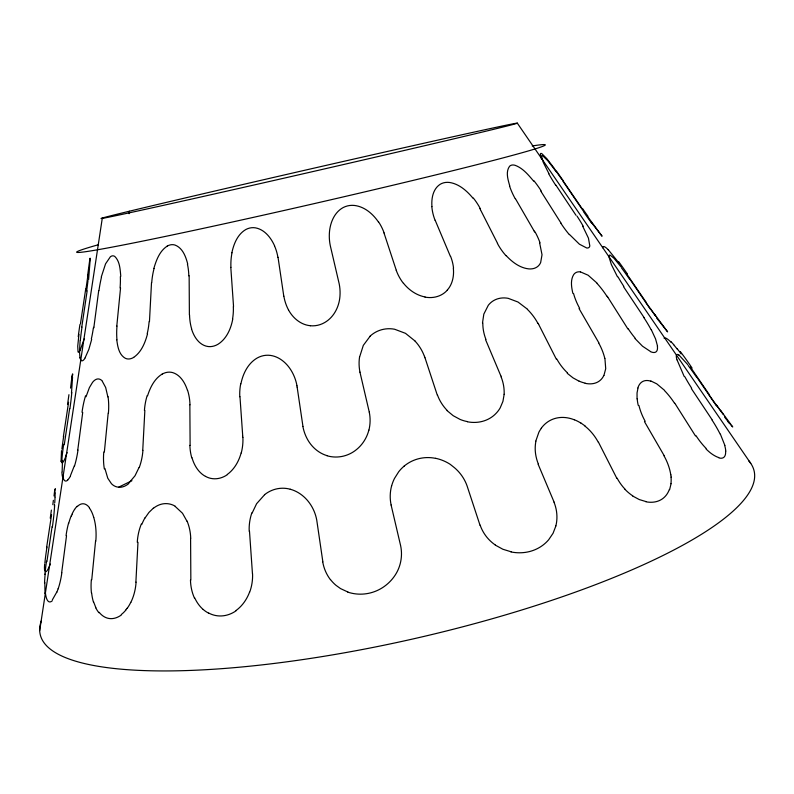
<?xml version="1.0" encoding="UTF-8"?>
<svg xmlns="http://www.w3.org/2000/svg" width="794" height="794" viewBox="0 0 794 794"><rect width="100%" height="100%" fill="white"/><g stroke="black" fill="none" stroke-linecap="round" stroke-linejoin="round"><path stroke-width="1.19" d="M90.169 259.301L88.591 279.706M72.542 377.229L71.49 393.139M44.811 582.488L45.02 593.664M482.504 322.92L483.824 314.106L488.32 305.243A28.306 23.046 55.4 0 1 508.18 298.326L518.006 302.028L527.504 309.233M137.977 542.262L135.883 582.131M151.505 282.803L149.461 321.62M62.498 460.371L62.14 471.775M144.855 410.478L142.741 450.367M54.339 506.145L54.488 504.15M104.361 451.994L108.183 413.108M116.787 326.076L120.42 289.214M120.539 287.894L120.44 288.947M91.757 579.719L95.548 541.19M80.144 340.358L79.489 351.643L79.976 357.965M504.16 394.31L502.93 401.387L500.19 407.868A35.214 31.403 37.4 0 1 496.081 413.346A34.172 30.45 34.9 0 1 467.428 421.783M61.505 450.655L61.069 461.522M129.065 213.705L129.333 211.244M54.032 495.982L54.736 489.868M70.537 388.117L72.036 376.019M78.963 334.383L77.733 346.154L78.04 351.871A19.642 2.69 -76.8 0 0 80.085 350.521M87.529 276.173L89.911 258.626M93.92 326.999L98.704 290.624M93.881 327.257L93.791 327.902M66.517 535.781L61.674 572.633M82.715 412.433L77.762 450.019M64.274 444.719L69.634 408.632M81.772 327.049L87.142 290.882M46.896 561.656L52.096 526.63M46.548 547.91L51.56 514.75M63.361 436.779L68.582 402.26M80.452 323.803L85.732 288.847M39.7 630.565L102.277 218.3M671.049 483.764L669.62 489.68M359.613 356.992L363.315 345.37L370.163 336.18M232.761 319.019C230.965 328.706 226.627 338.83 217.993 344.268A18.996 15.562 -64.5 0 1 208.137 346.541C199.314 345.35 193.885 336.825 191.553 328.934M240.9 383.939C242.904 373.785 247.917 363.394 257.157 358.025A22.937 21.359 -68.1 0 1 270.446 355.414C279.012 356.585 286.158 362.61 290.703 369.706A48.057 45.139 -53.5 0 1 296.986 385.834M231.878 252.77C233.754 243.837 237.634 234.21 245.932 229.466A16.029 14.649 -58.6 0 1 255.549 227.868C264.69 229.605 270.962 237.763 274.575 245.812M535.791 441.097L538.918 432.135A39.531 32.485 61 0 1 541.319 428.333M91.677 339.405L88.839 349.4L85.117 357.776M101.285 276.957L105.562 263.826L110.386 256.75A18.143 7.513 -84.3 0 1 114.812 256.472C119.993 261.524 120.122 269.573 120.787 276.322M147.535 333.837C145.163 342.621 141.511 352.03 133.7 357.36M637.989 388.058L637.046 392.931L637.056 398.796M153.877 268.412C156.289 260.104 159.654 250.983 167.256 246.09M84.214 338.849L80.115 350.343M368.853 430.13C366.937 437.563 362.739 444.412 356.814 449.315A31.343 29.914 -30.8 0 1 327.019 455.756M241.148 452.888C238.895 461.215 234.409 469.244 227.342 474.415M555.879 525.936L553.061 533.28L548.644 539.781A44.524 40.077 43.3 0 1 511.068 551.959M86.02 396.752L89.404 387.591L92.501 382.43A26.301 10.927 -86.4 0 1 102.416 381.14M74.418 465.572L70.448 475.666M147.565 395.779C150.225 387.452 154.413 378.788 162.145 374.093M67.083 452.56L65.505 456.798M252.155 513.013L256.601 503.724L264.62 494.702M139.069 467.438L135 475.795L128.588 483.377M249.515 592.245C246.815 599.401 242.269 605.981 236.046 610.507M71.43 515.961L72.175 514.194M603.916 375.512L605.713 368.714L604.909 358.362M56.751 592.126L52.374 599.827M145.064 517.946L148.954 512.418L153.361 508.14M125.73 610.05L127.09 608.283M447.3 290.088C452.57 284.183 454.178 275.836 453.334 268.144M104.897 468.46L107.766 478.206L111.448 483.705A30.817 17.696 -76.6 0 0 118.604 487.188L131.933 480.717M310.365 325.719C300.886 324.855 292.887 318.096 288.51 309.928M580.404 271.866L588.146 275.23L597.148 283.21M425.038 296.956C416.483 295.308 408.94 290.058 403.551 283.319M645.85 501.55L639.249 499.545L632.699 496.042M511.088 551.78L502.89 549.259L495.347 545.141M290.257 489.233C298.137 491.367 304.956 496.617 309.64 503.227A43.471 41.328 -65.4 0 1 316.737 520.04L322.86 561.844M327.049 455.657C318.364 453.076 311.188 446.556 307.06 438.566A45.189 43.323 -48 0 1 302.871 426.428M650.872 380.991L656.727 383.83L664.528 390.33M347.931 592.046L340.527 588.582L336.09 585.396A38.946 37.904 -61.3 0 1 330.473 579.551M650.524 351.543L642.495 346.194L635.021 338.552M579.134 381.229L573.04 377.875L567.244 373.299M205.497 476.41C198.45 472.569 194.113 465.185 191.969 457.662M580.89 422.984L584.999 425.892M175.186 506.423L182.511 513.271L186.997 521.241M678.82 354.898L687.753 364.595M447.111 410.667L453.215 415.709L460.143 419.45A34.986 31.472 34.9 0 0 467.448 421.604M415.212 341.142L405.486 333.331L394.628 329.242A28.197 27.413 20.2 0 0 370.123 336.13M608.164 249.594L618.992 263.003M506.135 255.579C512.17 262.08 519.891 268.005 528.993 268.918A23.423 15.255 46.9 0 0 540.645 262.596L542.024 254.745L539.622 242.825M731.076 425.336L732.733 426.944L720.972 410.875M569.397 234.389L579.392 244.185L586.726 247.996A18.232 6.213 52.3 0 0 589.813 245.951L588.453 238.16L582.637 226.062M673.977 345.112L677.481 349.35M473.065 198.292C467.011 190.967 459.21 183.92 449.473 182.461A19.324 15.582 49.5 0 0 440.194 184.277C432.899 188.962 431.291 198.589 431.946 206.619M533.647 181.131C528.387 174.948 522.859 168.06 514.959 165.261A16.376 8.416 57.1 0 0 509.55 166.283C505.381 172.04 508.071 179.861 509.778 186.044M728.098 421.773L728.971 422.845M102.366 381.388L105.671 387.512L107.855 396.891M621.106 266.943L613.901 258.179L610.179 255.172A19.513 3.454 60 0 0 608.978 256.928L611.36 264.541L617.444 276.729M654.99 314.761L667.615 331.862L656.598 317.977M591.212 222.221L602.06 236.215L588.324 217.516M554.609 168.785L546.917 158.77L542.004 153.808A16.059 2.789 58.4 0 0 540.357 154.304L541.577 159.098M556.654 172.288L547.721 160.656L542.927 155.981A13.895 2.521 58.5 0 0 541.577 156.478M378.42 221.983C372.852 213.794 364.456 206.579 354.293 205.438A19.165 18.312 11.1 0 0 343.276 207.502C334.711 212.077 330.512 221.913 329.54 231.173A53.099 50.221 -6.2 0 0 330.274 245.594L339.197 283.855A48.96 46.578 -17.8 0 1 339.951 296.212C339.217 306.673 333.937 317.243 324.637 322.572A22.867 21.279 -27.1 0 1 310.355 325.748M626.555 273.682L646.167 302.345M650.276 309.055L629.85 279.151M562.122 179.454L582.002 208.514M563.105 181.449L583.62 211.472M690.403 367.027L709.211 394.529M716.396 405.843L696.824 377.19M517.321 123.169L750.747 463.398M576.007 215.313L555.969 185.21M643.547 316.766L623.479 286.614M643.755 317.084L644.262 317.848M712.238 419.966L691.346 388.554M627.865 328.914L607.936 297.373M674.801 403.233L675.535 404.374M560.951 222.995L541.399 192.059M607.212 296.251L607.787 297.145M540.595 190.798L541.171 191.682M695.465 435.916L675.634 404.533M534.084 230.925L515.395 198.609M534.154 231.044L534.749 232.086M664.221 455.756L644.48 421.634M598.855 342.839L579.044 308.568M548.942 173.688L543.344 162.522L541.607 156.507M556.366 359.225L538.818 324.696M538.094 323.297L538.669 324.399M479.864 208.584L480.43 209.656M497.57 243.401L480.569 209.944M616.809 478.296L598.478 442.218M684.21 376.515L677.103 360M651.328 329.748L655.566 338.919L657.571 346.263M720.396 434.179L724.882 445.434M95.895 607.797L93.573 601.792M500.756 375.681L485.551 339.614M500.835 375.86L501.361 377.17M554.103 502.126L538.104 464.162M450.416 256.432L435.191 220.285M437.345 395.293L425.028 357.876M424.512 356.357L424.969 357.697M396.275 270.268L384.475 234.409M383.978 232.95L384.425 234.23M480.013 525.241L467.011 485.71A41.07 39.313 40.3 0 0 454.515 467.745L450.258 464.371A41.248 40.186 39.8 0 0 443.072 460.599A40.186 39.353 42.2 0 0 435.529 458.297M187.513 390.479C185.121 383.045 180.615 375.056 172.685 372.594A23.413 17.289 -83.2 0 0 162.155 374.123M187.712 264.074C185.865 256.68 182.68 247.877 174.898 245.018A16.396 11.97 -78.1 0 0 167.256 246.08M572.881 293.403C571.481 287.309 570.211 280.183 573.715 274.555A23.244 11.95 60.2 0 1 580.414 271.885M391.105 505.014L400.623 545.667A39.382 39.164 -35.2 0 1 397.794 570.439A39.65 39.085 -44.8 0 1 393.328 577.704A40.405 39.611 -44.6 0 1 387.482 583.927A40.712 39.71 -43.5 0 1 347.891 592.155M359.95 372.148L369.279 412.136M302.951 426.408L297.194 387.432M296.936 385.844L297.164 387.234M283.786 296.172L278.029 257.306M116.797 339.931C117.641 346.551 118.951 354.71 125.333 358.293A22.381 12.734 -74.9 0 0 133.71 357.389M670.91 474.832L671.158 477.134M242.716 435.837L239.967 396.712M242.736 436.174L242.815 437.444M230.806 267.38L233.545 306.544M249.495 531.285L252.452 573.695M190.59 538.411L190.848 580.057M189.855 404.821L190.113 445.325M189.141 275.776L189.389 314.91M78.239 336.696A40.415 2.868 -80.9 0 1 79.926 324.528M87.955 274.734A46.628 2.779 -81.1 0 1 86.05 288.44M89.901 258.755A17.061 0.546 -85.1 0 1 90.188 259.122M87.975 280.739A44.782 4.863 -81.7 0 1 86.645 290.912M80.383 339.941A42.648 5.588 -81.7 0 1 81.99 327.068M85.107 357.995A23.095 5.042 -78.2 0 1 80.065 357.707M93.374 327.882A42.092 12.416 -81.4 0 1 91.33 339.018M98.952 290.624A48.355 15.711 -81.1 0 1 101.483 277.156M120.351 276.62A48.196 22.698 -80.1 0 1 120.073 287.994M116.956 339.822A45.834 23.274 -80.1 0 1 116.996 326.046M149.093 321.669A46.866 29.606 -77.9 0 1 147.198 333.738M151.714 282.773A53.287 35.512 -76.1 0 1 154.066 268.461M187.444 264.213A54.994 41.655 -72.7 0 1 188.823 275.855M191.632 328.895A51.799 41.179 -71.7 0 1 189.538 314.881M233.327 306.583A52.87 45.327 -65.5 0 1 232.553 319.009M230.935 267.36A58.677 51.57 -59.8 0 1 231.987 252.78M274.516 245.842A55.262 50.766 -48.5 0 1 277.91 257.335M288.49 309.938A50.717 47.561 -41.5 0 1 283.845 296.152M378.579 221.893A52.215 48.523 16.7 0 1 384.107 232.92M403.451 283.389A46.935 43.164 25.8 0 1 396.226 270.278M447.33 290.118A25.567 22.46 28.4 0 1 425.018 297.115M450.615 256.383A47.183 40.851 38.5 0 1 453.543 268.154M435.072 220.305A50.181 41.923 40.6 0 1 431.827 206.609M473.373 198.073A51.62 38.886 47.1 0 1 480.201 208.475M505.996 255.708A45.456 32.812 49.6 0 1 497.421 243.44M535.106 231.987A47.7 29.12 52.6 0 1 540.029 242.855M515.177 198.659A49.962 28.604 52.6 0 1 509.55 186.004M533.955 180.764A53.754 24.157 54.5 0 1 541.032 190.629M569.298 234.597A46.439 19.304 55.2 0 1 560.772 223.074M577.03 216.107A50.806 14.312 55.7 0 1 583.203 226.191M555.731 185.28A52.454 13.329 55.6 0 1 548.594 173.558M556.376 171.057A51.451 5.747 55.9 0 1 563.403 181.042M591.51 222.975A43.819 4.03 55.8 0 1 583.521 211.71M588.126 216.514A43.194 2.928 55.1 0 1 582.578 208.624M554.788 169.44A44.801 3.513 55.3 0 1 561.824 179.454M128.648 483.675A30.192 17.537 -77.8 0 1 118.594 487.238M532.228 145.957A240.413 5.687 -12.9 0 1 298.365 207.234A240.413 5.687 -12.9 0 1 98.486 244.701M602.706 247.788A22.887 4.119 57.9 0 1 608.224 249.733M618.625 261.623A38.271 3.692 55 0 1 627.379 273.99M655.239 315.446A36.891 2.978 54.8 0 1 645.74 302.117M655.953 316.459A38.37 3.007 56 0 1 650.276 308.409M621.484 267.856A43.452 4.208 56.1 0 1 629.791 279.528M623.826 286.396A45.308 10.977 56.7 0 1 618 276.868M644.103 317.967A43.779 11.731 57 0 1 651.11 329.689M657.372 346.095A25.061 8.496 54.1 0 1 650.604 351.702M635.17 338.175A41.01 16.614 56.8 0 1 628.173 328.716M597.078 283.448A45.794 20.009 56.5 0 1 606.993 296.38M579.66 308.36A43.362 24.286 56 0 1 573.556 293.562M598.656 342.919A41.516 24.991 56.1 0 1 604.77 358.322M603.837 375.443A31.432 20.644 50.7 0 1 585.148 383.323M585.109 383.105A33.328 22.311 51 0 1 579.144 381.15M567.511 372.912A40.236 28.703 53.6 0 1 556.832 359.037M527.395 309.362A44.603 33.547 51.9 0 1 537.905 323.366M485.948 339.514A43.888 36.822 47.8 0 1 482.812 322.979M501.232 377.21A41.516 36.216 46.7 0 1 504.13 394.3M447.26 410.528A41.695 38.678 35.4 0 1 437.554 395.233M415.153 341.192A45.407 42.896 26.1 0 1 424.433 356.387M359.97 372.148A46.469 44.901 0.6 0 1 359.553 356.982M369.27 412.136A43.104 41.963 -17 0 1 368.922 430.149M239.778 396.742A51.203 46.092 -66.4 0 1 240.681 383.909M242.895 437.434A46.638 40.891 -71.3 0 1 241.277 452.917M227.441 474.613A26.48 22.123 -70.1 0 1 205.517 476.37M191.751 457.781A45.953 37.249 -76.7 0 1 189.875 445.365M187.632 390.41A47.779 37.129 -76.5 0 1 189.994 404.801M144.419 410.498A46.121 31.621 -79.9 0 1 147.158 395.591M142.92 450.357A41.05 26.639 -81.1 0 1 139.248 467.557M104.342 468.936A40.097 21.17 -82 0 1 103.776 452.024M108.053 396.702A41.616 20.316 -81.9 0 1 108.431 413.079M82.02 412.275A41.437 14.411 -82.9 0 1 85.524 395.839M77.981 450.079A36.673 11.354 -82.8 0 1 74.547 465.909M70.448 476.122A31.115 7.454 -79.8 0 1 67.778 479.864M67.738 480.102A30.39 7.007 -78.7 0 1 62.676 475.537M62.369 476.43A31.085 6.759 -79 0 1 61.942 472.251M61.694 461.919A36.941 5.687 -82 0 1 63.689 444.342M71.797 392.464A38.34 4.754 -82 0 1 69.892 408.751M71.966 377.15A24.435 0.744 -85.4 0 1 72.74 375.076M68.939 394.678A39.482 1.399 -81.5 0 1 67.559 404.404M61.902 449.096A34.827 1.965 -80.9 0 1 63.689 436.144M65.406 457.523A26.232 3.295 -76.4 0 1 61.267 460.848M664.082 338.194A29.874 5.479 57.5 0 1 671.138 342.303M670.751 341.46A30.857 5.111 56.9 0 1 673.848 344.794M677.282 348.864A33.12 4.099 55.2 0 1 681.143 353.856M680.319 351.593A33.676 3.662 54.8 0 1 692.07 368.069M721.448 411.858A32.862 2.59 54.5 0 1 708.506 393.993M730.242 424.165A31.72 1.122 53.6 0 1 727.949 421.376M727.473 420.77A32.097 1.737 55.2 0 1 724.525 416.939M723.403 414.637A34.211 2.382 56 0 1 716.178 404.493M688.18 365.518A38.271 3.642 56.5 0 1 696.378 376.952M676.915 359.732A26.619 4.476 60.8 0 1 678.939 355.146M691.673 388.226A40.018 9.498 57.8 0 1 684.855 376.733M712.099 420.135A38.966 10.262 58.1 0 1 720.158 434.09M724.634 445.245A31.76 10.461 56 0 1 725.776 451.181M725.607 451.022A32.058 10.878 55 0 1 718.947 457.93M718.749 457.543A33.685 11.771 55.1 0 1 714.928 455.865A34.37 12.486 56.6 0 1 710.62 453.037A35.065 13.3 57.6 0 1 706.065 448.987M706.104 448.402A36.921 14.59 58.3 0 1 695.911 435.549M664.489 390.579A40.732 17.647 58.5 0 1 674.632 403.382M637.87 387.919A31.839 16.079 62.6 0 1 650.931 381.219M638.227 405.327A38.638 21.031 59.7 0 1 637.195 398.866M645.175 421.316A38.956 21.617 59 0 1 638.942 405.506M664.032 455.855A37.745 22.579 59.3 0 1 670.771 474.782M671.039 477.095A37.258 23.711 57.3 0 1 670.95 483.715M669.342 489.471A40.762 26.798 54 0 1 645.899 501.788M632.749 495.873A37.04 26.123 57.2 0 1 624.967 489.332M625.067 489.213A36.901 26.53 57.8 0 1 617.107 478.157M584.92 426.06A40.157 30.251 56.9 0 1 598.299 442.298M574.36 419.758A39.928 31.72 58.9 0 1 580.851 423.073M574.35 419.808A38.956 31.432 60.6 0 0 565.626 417.594A38.072 31.006 62.3 0 0 541.24 428.254M535.91 441.136A40.683 34.152 55.5 0 0 535.275 450.952A39.67 33.646 53.8 0 0 538.362 464.083M554.004 502.155A38.112 33.368 54.9 0 1 556.753 520.785A38.569 34.231 52.6 0 1 555.84 525.926M495.396 545.061A38.529 35.859 46.5 0 1 487.179 537.607A38.4 35.998 46.7 0 1 480.152 525.201M404.077 466.157A37.983 37.308 45 0 1 435.519 458.356M404.086 466.177A39.114 38.459 39.8 0 0 398.717 471.745L394.479 478.454A41.506 40.841 24.7 0 0 391.641 485.908M391.124 505.004A41.844 41.199 19.5 0 1 391.601 485.898M330.383 579.62A41.06 39.869 -65.5 0 1 322.731 561.864M264.591 494.662A31.8 29.825 -80.2 0 1 290.257 489.243M249.207 531.315A45.734 41.655 -76 0 1 251.837 512.904M252.552 573.685A42.449 37.427 -79.1 0 1 249.644 592.294M236.165 610.745A34.301 28.852 -76.1 0 1 208.753 613.067M208.703 613.196A36.643 30.609 -77 0 1 203.175 609.455M203.165 609.464A37.755 31.373 -79 0 1 198.411 604.244A38.936 32.068 -80.9 0 1 194.728 597.892M194.461 598.09A41.546 33.864 -82.3 0 1 190.471 580.096M187.106 521.162A42.926 33.566 -81.5 0 1 190.739 538.382M153.421 508.289A32.316 23.909 -87.7 0 1 175.256 506.215M141.838 524.358A40.524 28.544 -84.8 0 1 144.984 517.857M137.273 542.252A41.238 28.614 -84.3 0 1 141.352 523.99M136.082 582.131A37.497 24.326 -84.6 0 1 130.841 602.378M130.782 602.328A36.524 22.5 -83.5 0 1 127.149 608.393M125.77 610.159A37.08 22.073 -81.8 0 1 121.333 614.496M121.403 614.953A39.392 23.016 -80.4 0 1 99.151 612.303M98.942 612.74A38.37 21.736 -81.3 0 1 95.816 607.906M93.414 601.991A36.405 19.483 -84 0 1 91.628 592.83M91.429 592.949A36.405 18.897 -84.7 0 1 91.35 579.68M95.806 541.2A37.348 18.212 -84.2 0 0 94.774 521.509A37.487 17.041 -85.1 0 0 93.722 517.4M93.722 517.39A36.762 15.999 -86.2 0 0 91.737 512.041A35.849 15.026 -87.6 0 0 89.335 507.971M77.246 506.622A34.926 14.312 -88.7 0 1 89.424 507.614M74.557 509.49A36.524 14.461 -88 0 1 77.187 506.225M72.105 513.986A37.318 14.272 -86.6 0 1 74.557 509.44M68.681 523.524A37.715 13.448 -85 0 1 71.311 515.564M66.061 535.593A36.762 12.416 -84.2 0 1 68.542 523.216M61.853 572.732A33.259 10.213 -84.1 0 1 58.17 588.781M58.141 588.711A33.616 9.379 -83.3 0 1 56.781 592.354M52.255 600.81A38.956 9.161 -79.5 0 1 45.387 592.711M44.543 583.114A33.437 5.558 -82.2 0 1 45.159 574.002M44.911 574.39A33.189 4.833 -82.6 0 1 46.528 561.15M54.647 505.242A34.122 4.188 -82.5 0 1 52.374 526.998M55.044 497.302A34.45 2.025 -83.9 0 1 54.736 502.83M55.173 492.806A33.685 1.28 -85 0 1 55.024 496.975M54.538 493.6A32.117 0.824 -86 0 1 55.411 488.757M53.367 500.319A34.698 0.566 -82.3 0 1 52.831 504.666M51.382 510.095A34.698 1.012 -81.7 0 1 50.25 518.204M44.871 562.916A31.224 1.727 -80.7 0 1 46.985 546.907M44.474 567.76A31.79 3.097 -78.5 0 1 44.672 564.028M44.623 570.33A32.623 3.573 -77.2 0 1 44.484 567.809M50.32 564.018A33.298 3.831 -75.8 0 1 44.95 569.258M748.563 460.609A366.203 87.548 -12.9 0 1 413.664 638.793A366.203 87.548 -12.9 0 1 41.219 621.087M189.558 199.522A213.02 1.538 -12.9 0 0 516.418 123.527A213.02 1.538 -12.9 0 0 223.054 189.121A213.02 1.538 -12.9 0 0 189.558 199.522"/></g></svg>
